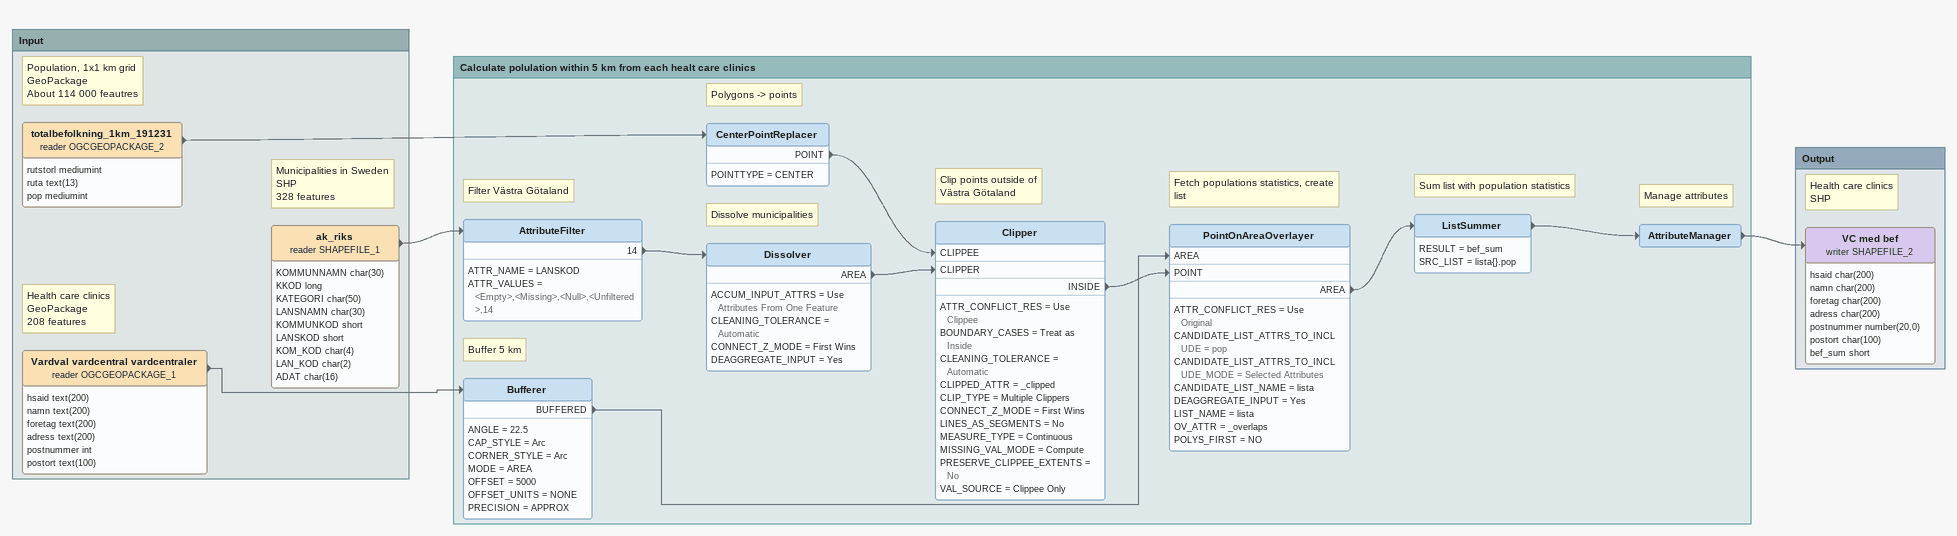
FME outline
Bookmark: Input
Note: Population, 1x1 km grid / GeoPackage / About 114 000 feautres
totalbefolkning_1km_191231 (reader OGCGEOPACKAGE_2)
    attributes: rutstorl mediumint, ruta text(13), pop mediumint
    -> CenterPointReplacer
Note: Health care clinics / GeoPackage / 208 features
Vardval vardcentral vardcentraler (reader OGCGEOPACKAGE_1)
    attributes: hsaid text(200), namn text(200), foretag text(200), adress text(200), postnummer int, postort text(100)
    -> Bufferer
Note: Municipalities in Sweden / SHP / 328 features
ak_riks (reader SHAPEFILE_1)
    attributes: KOMMUNNAMN char(30), KKOD long, KATEGORI char(50), LANSNAMN char(30), KOMMUNKOD short, LANSKOD short, KOM_KOD char(4), LAN_KOD char(2), ADAT char(16)
    -> AttributeFilter

Bookmark: Calculate polulation within 5 km from each healt care clinics
Note: Polygons -> points
CenterPointReplacer
    POINTTYPE = CENTER
    POINT -> Clipper [CLIPPEE]
Note: Buffer 5 km
Bufferer
    ANGLE = 22.5
    CAP_STYLE = Arc
    CORNER_STYLE = Arc
    MODE = AREA
    OFFSET = 5000
    OFFSET_UNITS = NONE
    PRECISION = APPROX
    BUFFERED -> PointOnAreaOverlayer [AREA]
Note: Filter Västra Götaland
AttributeFilter
    ATTR_NAME = LANSKOD
    ATTR_VALUES = <Empty>,<Missing>,<Null>,<Unfiltered>,14
    14 -> Dissolver
Note: Dissolve municipalities
Dissolver
    ACCUM_INPUT_ATTRS = Use Attributes From One Feature
    CLEANING_TOLERANCE = Automatic
    CONNECT_Z_MODE = First Wins
    DEAGGREGATE_INPUT = Yes
    AREA -> Clipper [CLIPPER]
Note: Clip points outside of / Västra Götaland
Clipper
    ATTR_CONFLICT_RES = Use Clippee
    BOUNDARY_CASES = Treat as Inside
    CLEANING_TOLERANCE = Automatic
    CLIPPED_ATTR = _clipped
    CLIP_TYPE = Multiple Clippers
    CONNECT_Z_MODE = First Wins
    LINES_AS_SEGMENTS = No
    MEASURE_TYPE = Continuous
    MISSING_VAL_MODE = Compute
    PRESERVE_CLIPPEE_EXTENTS = No
    VAL_SOURCE = Clippee Only
    INSIDE -> PointOnAreaOverlayer [POINT]
Note: Fetch populations statistics, create list
PointOnAreaOverlayer
    ATTR_CONFLICT_RES = Use Original
    CANDIDATE_LIST_ATTRS_TO_INCLUDE = pop
    CANDIDATE_LIST_ATTRS_TO_INCLUDE_MODE = Selected Attributes
    CANDIDATE_LIST_NAME = lista
    DEAGGREGATE_INPUT = Yes
    LIST_NAME = lista
    OV_ATTR = _overlaps
    POLYS_FIRST = NO
    AREA -> ListSummer
Note: Sum list with population statistics
ListSummer
    RESULT = bef_sum
    SRC_LIST = lista{}.pop
    -> AttributeManager
Note: Manage attributes
AttributeManager
    -> VC med bef (writer SHAPEFILE_2)

Bookmark: Output
Note: Health care clinics / SHP
VC med bef (writer SHAPEFILE_2)
    attributes: hsaid char(200), namn char(200), foretag char(200), adress char(200), postnummer number(20,0), postort char(100), bef_sum short
